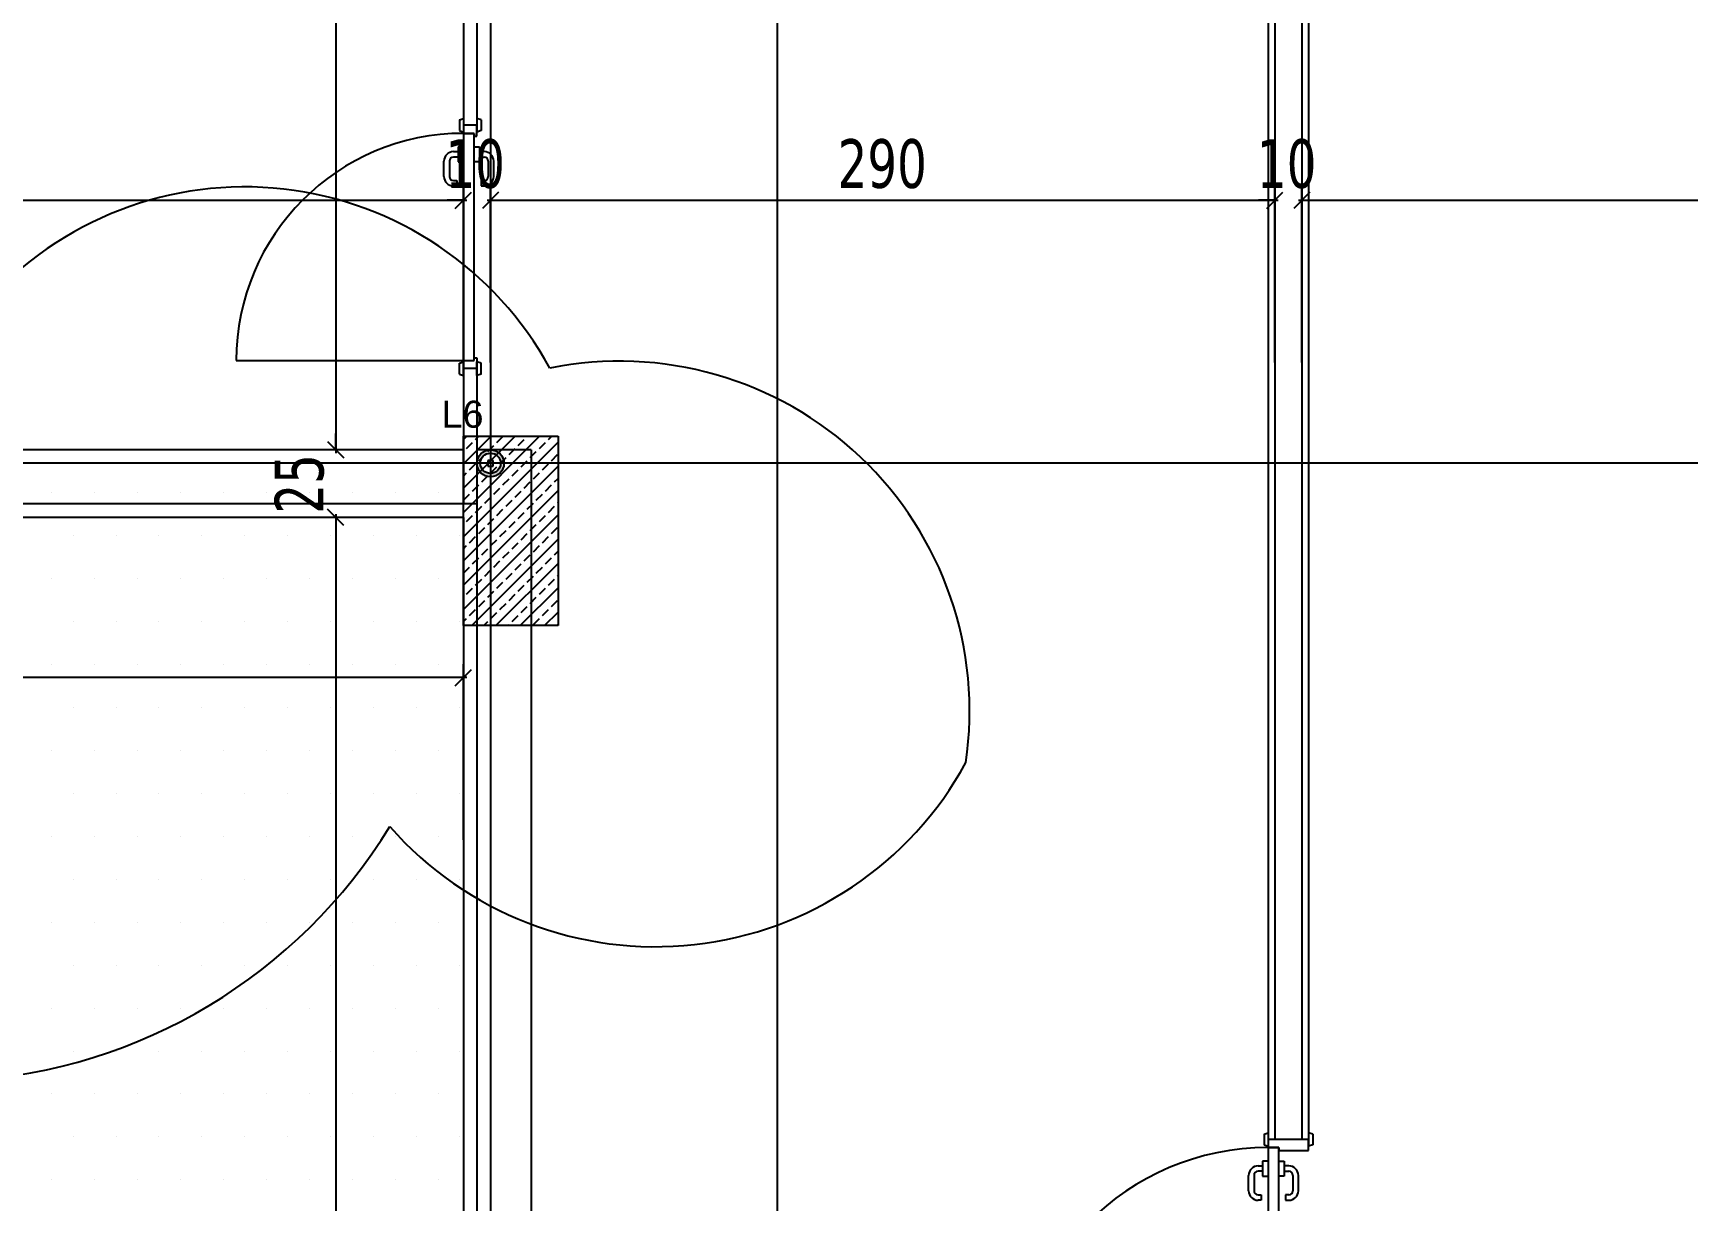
# Model space of a CAD drawing. Header units: millimetres. Extents: x 43168.9 to 43194.6, y -25545.1 to -25543.4.
# Drawn here: x 43176.6891 to 43176.8114, y -25543.9645 to -25543.8781 of the extents above; entities that cross this region are included whole.
import ezdxf

# ---------------------------------------------------------------- set-up
doc = ezdxf.new("R2010")
doc.units = ezdxf.units.MM
doc.header["$LTSCALE"] = 200
doc.linetypes.add('DASHDOT2', pattern=[0.5, 0.25, -0.125, 0, -0.125])
for name, color, linetype in [('aks_sgh', 5, 'DASHDOT2'), ('cam_sgh', 1, 'Continuous'), ('dograma_sgh', 43, 'Continuous'), ('duv_sgh', 4, 'Continuous'), ('gor-4_sgh', 17, 'Continuous'), ('kolon-b.a_sgh', 6, 'Continuous'), ('olcudis_sgh', 185, 'Continuous'), ('olcuic_sgh', 183, 'Continuous'), ('siva_sgh', 145, 'Continuous'), ('tarama-betonarme_sgh', 223, 'Continuous'), ('tarama-zemin_sgh', 197, 'Continuous')]:
    doc.layers.add(name, color=color, linetype=linetype)
doc.styles.add('1-200', font='arial.ttf', dxfattribs={"height": 60})
doc.styles.add('dim', font='VERDANA.TTF', dxfattribs={"width": 0.7})

msp = doc.modelspace()

# ---------------------------------------------------------------- hatches: boundary and pattern name
h = msp.add_hatch(color=256)
edge = h.paths.add_edge_path()
edge.add_arc((43176.72288, -25543.90991), 0.001, 0, 360)
edge = h.paths.add_edge_path(flags=16)
edge.add_arc((43176.72288, -25543.90991), 0.00075, 0, 360)

# ---------------------------------------------------------------- linework, layer by layer
at = {"color": 0, "linetype": 'ByBlock', "lineweight": -2}
for p, q in [((43176.72028, -25543.89106), (43176.72148, -25543.88986)), ((43176.72028, -25543.89106), (43176.72148, -25543.88986)), ((43176.72348, -25543.88986), (43176.72228, -25543.89106)), ((43176.72348, -25543.88986), (43176.72228, -25543.89106)), ((43176.78028, -25543.89106), (43176.78148, -25543.88986)), ((43176.78028, -25543.89106), (43176.78148, -25543.88986)), ((43176.78348, -25543.88986), (43176.78228, -25543.89106)), ((43176.78348, -25543.88986), (43176.78228, -25543.89106)), ((43176.71084, -25543.90831), (43176.71204, -25543.90951)), ((43176.71084, -25543.90831), (43176.71204, -25543.90951)), ((43176.72308, -25543.90971), (43176.72268, -25543.90971)), ((43176.72268, -25543.90971), (43176.72268, -25543.91011)), ((43176.72268, -25543.91011), (43176.72308, -25543.91011)), ((43176.72295, -25543.90984), (43176.72281, -25543.90998)), ((43176.72295, -25543.90998), (43176.72281, -25543.90984)), ((43176.72308, -25543.91011), (43176.72308, -25543.90971)), ((43176.71204, -25543.91451), (43176.71084, -25543.91331)), ((43176.71204, -25543.91451), (43176.71084, -25543.91331)), ((43176.72028, -25543.92636), (43176.72148, -25543.92516))]:
    msp.add_line(p, q, dxfattribs=at)
for p, q in [((43176.72727, -25543.90288), (43176.72727, -25543.90288)), ((43176.75803, -25543.93204), (43176.75803, -25543.93204)), ((43176.71544, -25543.93677), (43176.71544, -25543.93677))]:
    msp.add_line(p, q)
at = {"color": 0, "linetype": 'Continuous', "lineweight": -2}
for radius in [0.001, 0.00075]:
    msp.add_circle((43176.72288, -25543.90991), radius, dxfattribs=at)
for centre, radius, start, end in [((43176.70471, -25543.91515), 0.02568, 28.5447, 138.5447), ((43176.73244, -25543.92823), 0.02587, 351.5231, 101.5231), ((43176.73508, -25543.9195), 0.02616, 221.3367, 331.3367), ((43176.68172, -25543.9161), 0.03955, 218.4874, 328.4874)]:
    msp.add_arc(centre, radius, start, end)
at = {"layer": 'aks_sgh'}
for p, q in [((43176.72288, -25543.74092), (43176.72288, -25544.60992)), ((43176.98688, -25543.90991), (43176.18488, -25543.90991))]:
    msp.add_line(p, q, dxfattribs=at)
at = {"layer": 'cam_sgh'}
for p, q in [((43176.72088, -25543.87092), (43176.72088, -25543.88491)), ((43176.72188, -25543.87092), (43176.72188, -25543.88491)), ((43176.72088, -25543.90191), (43176.72088, -25543.91291)), ((43176.72188, -25543.90291), (43176.72188, -25543.91291)), ((43176.72188, -25543.91291), (43176.58588, -25543.91291)), ((43176.72188, -25543.91291), (43176.72188, -25543.96592)), ((43176.72088, -25543.91391), (43176.58588, -25543.91391)), ((43176.72088, -25543.91391), (43176.72088, -25544.04592))]:
    msp.add_line(p, q, dxfattribs=at)
at = {"layer": 'dograma_sgh'}
for p, q in [((43176.72058, -25543.88451), (43176.72088, -25543.88441)), ((43176.72058, -25543.88451), (43176.72058, -25543.88531)), ((43176.72088, -25543.88441), (43176.72088, -25543.88541)), ((43176.72218, -25543.88451), (43176.72188, -25543.88441)), ((43176.72188, -25543.88441), (43176.72188, -25543.88541)), ((43176.72218, -25543.88451), (43176.72218, -25543.88531)), ((43176.72058, -25543.88531), (43176.72088, -25543.88541)), ((43176.72188, -25543.88491), (43176.72088, -25543.88491)), ((43176.72088, -25543.88491), (43176.72088, -25543.88551)), ((43176.72168, -25543.88551), (43176.72088, -25543.88551)), ((43176.72088, -25543.88551), (43176.72088, -25543.90231)), ((43176.72088, -25543.88551), (43176.72118, -25543.88551)), ((43176.72118, -25543.88551), (43176.72168, -25543.88551)), ((43176.72168, -25543.90231), (43176.72168, -25543.88551)), ((43176.72168, -25543.88551), (43176.72168, -25543.88571)), ((43176.72168, -25543.88571), (43176.72188, -25543.88571)), ((43176.72188, -25543.88571), (43176.72188, -25543.88491)), ((43176.72218, -25543.88531), (43176.72188, -25543.88541)), ((43176.72014, -25543.88686), (43176.72048, -25543.88686)), ((43176.72088, -25543.88651), (43176.72048, -25543.88651)), ((43176.72048, -25543.88651), (43176.72048, -25543.88761)), ((43176.72168, -25543.88651), (43176.72208, -25543.88651)), ((43176.72208, -25543.88651), (43176.72208, -25543.88761)), ((43176.72242, -25543.88686), (43176.72208, -25543.88686)), ((43176.71944, -25543.8887), (43176.71944, -25543.88756)), ((43176.71984, -25543.88756), (43176.71984, -25543.8887)), ((43176.72048, -25543.88726), (43176.72014, -25543.88726)), ((43176.72048, -25543.88761), (43176.72088, -25543.88761)), ((43176.72208, -25543.88761), (43176.72168, -25543.88761)), ((43176.72208, -25543.88726), (43176.72242, -25543.88726)), ((43176.72272, -25543.88756), (43176.72272, -25543.8887)), ((43176.72312, -25543.8887), (43176.72312, -25543.88756)), ((43176.72014, -25543.889), (43176.72038, -25543.889)), ((43176.72038, -25543.8894), (43176.72014, -25543.8894)), ((43176.72038, -25543.889), (43176.72038, -25543.8894)), ((43176.72242, -25543.889), (43176.72218, -25543.889)), ((43176.72218, -25543.889), (43176.72218, -25543.8894)), ((43176.72218, -25543.8894), (43176.72242, -25543.8894)), ((43176.72058, -25543.90251), (43176.72088, -25543.90241)), ((43176.72058, -25543.90331), (43176.72058, -25543.90251)), ((43176.72088, -25543.90231), (43176.72168, -25543.90231)), ((43176.72088, -25543.90291), (43176.72088, -25543.90231)), ((43176.72088, -25543.90231), (43176.72118, -25543.90231)), ((43176.72088, -25543.90341), (43176.72088, -25543.90241)), ((43176.72118, -25543.90231), (43176.72168, -25543.90231)), ((43176.72168, -25543.90231), (43176.72168, -25543.90211)), ((43176.72168, -25543.90211), (43176.72188, -25543.90211)), ((43176.72188, -25543.90211), (43176.72188, -25543.90291)), ((43176.72218, -25543.90251), (43176.72188, -25543.90241)), ((43176.72188, -25543.90341), (43176.72188, -25543.90241)), ((43176.72218, -25543.90331), (43176.72218, -25543.90251)), ((43176.72058, -25543.90331), (43176.72088, -25543.90341)), ((43176.72188, -25543.90291), (43176.72088, -25543.90291)), ((43176.72218, -25543.90331), (43176.72188, -25543.90341)), ((43176.78008, -25543.95952), (43176.78038, -25543.95942)), ((43176.78008, -25543.95952), (43176.78008, -25543.96032)), ((43176.78008, -25543.96032), (43176.78038, -25543.96042)), ((43176.78038, -25543.95942), (43176.78038, -25543.96042)), ((43176.78338, -25543.95992), (43176.78038, -25543.95992)), ((43176.78038, -25543.95992), (43176.78038, -25543.96052)), ((43176.78368, -25543.95952), (43176.78338, -25543.95942)), ((43176.78338, -25543.95942), (43176.78338, -25543.96042)), ((43176.78338, -25543.96072), (43176.78338, -25543.95992)), ((43176.78368, -25543.96032), (43176.78338, -25543.96042)), ((43176.78368, -25543.95952), (43176.78368, -25543.96032)), ((43176.78038, -25543.96152), (43176.77998, -25543.96152)), ((43176.77998, -25543.96152), (43176.77998, -25543.96262)), ((43176.78118, -25543.96052), (43176.78038, -25543.96052)), ((43176.78038, -25543.96052), (43176.78038, -25543.97932)), ((43176.78038, -25543.96052), (43176.78068, -25543.96052)), ((43176.78068, -25543.96052), (43176.78118, -25543.96052)), ((43176.78118, -25543.97932), (43176.78118, -25543.96052)), ((43176.78118, -25543.96052), (43176.78118, -25543.96072)), ((43176.78118, -25543.96072), (43176.78338, -25543.96072)), ((43176.78118, -25543.96152), (43176.78158, -25543.96152)), ((43176.78158, -25543.96152), (43176.78158, -25543.96262)), ((43176.77894, -25543.96371), (43176.77894, -25543.96257)), ((43176.77934, -25543.96257), (43176.77934, -25543.96371)), ((43176.77964, -25543.96187), (43176.77998, -25543.96187)), ((43176.77998, -25543.96227), (43176.77964, -25543.96227)), ((43176.77998, -25543.96262), (43176.78038, -25543.96262)), ((43176.78158, -25543.96262), (43176.78118, -25543.96262)), ((43176.78192, -25543.96187), (43176.78158, -25543.96187)), ((43176.78158, -25543.96227), (43176.78192, -25543.96227)), ((43176.78222, -25543.96257), (43176.78222, -25543.96371)), ((43176.78262, -25543.96371), (43176.78262, -25543.96257)), ((43176.77964, -25543.96401), (43176.77988, -25543.96401)), ((43176.77988, -25543.96401), (43176.77988, -25543.96441)), ((43176.78192, -25543.96401), (43176.78168, -25543.96401)), ((43176.78168, -25543.96401), (43176.78168, -25543.96441)), ((43176.77988, -25543.96441), (43176.77964, -25543.96441)), ((43176.78168, -25543.96441), (43176.78192, -25543.96441))]:
    msp.add_line(p, q, dxfattribs=at)
at = {"layer": 'dograma_sgh', "color": 145}
msp.add_line((43176.70408, -25543.90231), (43176.72088, -25543.90231), dxfattribs=at)
for centre, radius in [((43176.72088, -25543.90231), 0.0168), ((43176.78038, -25543.97932), 0.0188)]:
    msp.add_arc(centre, radius, 90, 180, dxfattribs=at)
at = {"layer": 'dograma_sgh'}
for centre, radius, start, end in [((43176.72014, -25543.88756), 0.0007, 90, 180), ((43176.72242, -25543.88756), 0.0007, 360, 90), ((43176.72014, -25543.88756), 0.0003, 90, 180), ((43176.72242, -25543.88756), 0.0003, 360, 90), ((43176.72014, -25543.8887), 0.0007, 180, 270), ((43176.72014, -25543.8887), 0.0003, 180, 270), ((43176.72242, -25543.8887), 0.0003, 270, 360), ((43176.72242, -25543.8887), 0.0007, 270, 360), ((43176.77964, -25543.96257), 0.0007, 90, 180), ((43176.77964, -25543.96257), 0.0003, 90, 180), ((43176.78192, -25543.96257), 0.0007, 360, 90), ((43176.78192, -25543.96257), 0.0003, 360, 90), ((43176.77964, -25543.96371), 0.0007, 180, 270), ((43176.77964, -25543.96371), 0.0003, 180, 270), ((43176.78192, -25543.96371), 0.0003, 270, 360), ((43176.78192, -25543.96371), 0.0007, 270, 360)]:
    msp.add_arc(centre, radius, start, end, dxfattribs=at)
at = {"layer": 'duv_sgh'}
for p, q in [((43176.78088, -25543.87092), (43176.78088, -25543.95992)), ((43176.78288, -25543.87092), (43176.78288, -25543.95992)), ((43176.72188, -25543.88491), (43176.72088, -25543.88491)), ((43176.72188, -25543.90291), (43176.72088, -25543.90291)), ((43176.78338, -25543.95992), (43176.78038, -25543.95992))]:
    msp.add_line(p, q, dxfattribs=at)
at = {"layer": 'gor-4_sgh'}
for p, q in [((43176.72088, -25543.90891), (43176.58588, -25543.90891)), ((43176.72588, -25543.90891), (43176.72188, -25543.90891)), ((43176.72588, -25543.90891), (43176.72588, -25543.96592))]:
    msp.add_line(p, q, dxfattribs=at)
at = {"layer": 'kolon-b.a_sgh'}
for p, q in [((43176.72088, -25543.90791), (43176.72788, -25543.90791)), ((43176.72088, -25543.92191), (43176.72088, -25543.90791)), ((43176.72788, -25543.90791), (43176.72788, -25543.92191)), ((43176.72788, -25543.92191), (43176.72088, -25543.92191))]:
    msp.add_line(p, q, dxfattribs=at)
at = {"layer": 'olcudis_sgh'}
for p, q in [((43176.72088, -25543.93776), (43176.72088, -25543.92476)), ((43176.72113, -25543.92576), (43176.45063, -25543.92576))]:
    msp.add_line(p, q, dxfattribs=at)
at = {"layer": 'olcuic_sgh'}
for p, q in [((43176.71144, -25543.81267), (43176.71144, -25543.90916)), ((43176.74407, -25543.87067), (43176.74407, -25544.54617)), ((43176.58663, -25543.89046), (43176.72113, -25543.89046)), ((43176.72088, -25543.89046), (43176.71968, -25543.89046)), ((43176.72088, -25543.90246), (43176.72088, -25543.88946)), ((43176.72088, -25543.90246), (43176.72088, -25543.88946)), ((43176.72263, -25543.89046), (43176.78113, -25543.89046)), ((43176.72288, -25543.90246), (43176.72288, -25543.88946)), ((43176.72288, -25543.90246), (43176.72288, -25543.88946)), ((43176.72288, -25543.89046), (43176.72408, -25543.89046)), ((43176.78088, -25543.89046), (43176.77968, -25543.89046)), ((43176.78088, -25543.90246), (43176.78088, -25543.88946)), ((43176.78088, -25543.90246), (43176.78088, -25543.88946)), ((43176.78263, -25543.89046), (43176.91513, -25543.89046)), ((43176.78288, -25543.90246), (43176.78288, -25543.88946)), ((43176.78288, -25543.90246), (43176.78288, -25543.88946)), ((43176.78288, -25543.89046), (43176.78408, -25543.89046)), ((43176.71144, -25543.90891), (43176.71144, -25543.90771)), ((43176.71888, -25543.90891), (43176.71044, -25543.90891)), ((43176.71888, -25543.90891), (43176.71044, -25543.90891)), ((43176.71144, -25543.91366), (43176.71144, -25544.04617)), ((43176.71888, -25543.91391), (43176.71044, -25543.91391)), ((43176.71888, -25543.91391), (43176.71044, -25543.91391)), ((43176.71144, -25543.91391), (43176.71144, -25543.91511))]:
    msp.add_line(p, q, dxfattribs=at)
at = {"layer": 'siva_sgh'}
for p, q in [((43176.78038, -25543.87142), (43176.78038, -25543.95992)), ((43176.78338, -25543.87142), (43176.78338, -25543.95992))]:
    msp.add_line(p, q, dxfattribs=at)
at = {"layer": 'tarama-betonarme_sgh'}
for p, q in [((43176.72088, -25543.90815), (43176.72112, -25543.90791)), ((43176.72088, -25543.90995), (43176.72292, -25543.90791)), ((43176.72088, -25543.91174), (43176.72471, -25543.90791)), ((43176.72088, -25543.91354), (43176.72651, -25543.90791)), ((43176.72088, -25543.91534), (43176.72788, -25543.90834)), ((43176.72111, -25543.90882), (43176.72156, -25543.90837)), ((43176.72178, -25543.90815), (43176.72202, -25543.90791)), ((43176.72268, -25543.90904), (43176.72313, -25543.9086)), ((43176.72335, -25543.90837), (43176.7238, -25543.90792)), ((43176.72425, -25543.90927), (43176.7247, -25543.90882)), ((43176.72492, -25543.9086), (43176.72537, -25543.90815)), ((43176.7256, -25543.90792), (43176.72561, -25543.90791)), ((43176.7265, -25543.90882), (43176.72695, -25543.90837)), ((43176.72717, -25543.90815), (43176.72741, -25543.90791)), ((43176.72088, -25543.90905), (43176.72088, -25543.90904)), ((43176.72088, -25543.91713), (43176.72788, -25543.91013)), ((43176.72133, -25543.91039), (43176.72178, -25543.90994)), ((43176.72201, -25543.90972), (43176.72246, -25543.90927)), ((43176.7229, -25543.91062), (43176.72335, -25543.91017)), ((43176.72358, -25543.90994), (43176.72403, -25543.90949)), ((43176.72515, -25543.91017), (43176.7256, -25543.90972)), ((43176.72582, -25543.90949), (43176.72627, -25543.90904)), ((43176.72672, -25543.91039), (43176.72717, -25543.90994)), ((43176.72739, -25543.90972), (43176.72784, -25543.90927)), ((43176.72088, -25543.91085), (43176.72111, -25543.91062)), ((43176.72223, -25543.91129), (43176.72268, -25543.91084)), ((43176.7238, -25543.91151), (43176.72425, -25543.91107)), ((43176.72448, -25543.91084), (43176.72492, -25543.91039)), ((43176.72537, -25543.91174), (43176.72582, -25543.91129)), ((43176.72605, -25543.91107), (43176.7265, -25543.91062)), ((43176.72762, -25543.91129), (43176.72788, -25543.91103)), ((43176.72088, -25543.91893), (43176.72788, -25543.91193)), ((43176.72088, -25543.91264), (43176.72133, -25543.91219)), ((43176.72156, -25543.91196), (43176.72201, -25543.91151)), ((43176.72246, -25543.91286), (43176.7229, -25543.91241)), ((43176.72313, -25543.91219), (43176.72358, -25543.91174)), ((43176.72403, -25543.91309), (43176.72448, -25543.91264)), ((43176.7247, -25543.91241), (43176.72515, -25543.91196)), ((43176.72627, -25543.91264), (43176.72672, -25543.91219)), ((43176.72695, -25543.91196), (43176.72739, -25543.91151)), ((43176.72088, -25543.92072), (43176.72788, -25543.91372)), ((43176.72111, -25543.91421), (43176.72156, -25543.91376)), ((43176.72178, -25543.91354), (43176.72223, -25543.91309)), ((43176.72335, -25543.91376), (43176.7238, -25543.91331)), ((43176.72492, -25543.91398), (43176.72537, -25543.91354)), ((43176.7256, -25543.91331), (43176.72605, -25543.91286)), ((43176.7265, -25543.91421), (43176.72695, -25543.91376)), ((43176.72717, -25543.91354), (43176.72762, -25543.91309)), ((43176.72784, -25543.91286), (43176.72788, -25543.91283)), ((43176.72088, -25543.91444), (43176.72088, -25543.91443)), ((43176.72201, -25543.91511), (43176.72246, -25543.91466)), ((43176.72268, -25543.91443), (43176.72313, -25543.91398)), ((43176.72358, -25543.91533), (43176.72403, -25543.91488)), ((43176.72425, -25543.91466), (43176.7247, -25543.91421)), ((43176.72515, -25543.91556), (43176.7256, -25543.91511)), ((43176.72582, -25543.91488), (43176.72627, -25543.91443)), ((43176.72739, -25543.91511), (43176.72784, -25543.91466)), ((43176.72088, -25543.91623), (43176.72111, -25543.916)), ((43176.72133, -25543.91578), (43176.72178, -25543.91533)), ((43176.72149, -25543.92191), (43176.72788, -25543.91552)), ((43176.72223, -25543.91668), (43176.72268, -25543.91623)), ((43176.7229, -25543.916), (43176.72335, -25543.91556)), ((43176.72448, -25543.91623), (43176.72492, -25543.91578)), ((43176.72605, -25543.91645), (43176.7265, -25543.916)), ((43176.72672, -25543.91578), (43176.72717, -25543.91533)), ((43176.72156, -25543.91735), (43176.72201, -25543.9169)), ((43176.72313, -25543.91758), (43176.72358, -25543.91713)), ((43176.72328, -25543.92191), (43176.72788, -25543.91732)), ((43176.7238, -25543.9169), (43176.72425, -25543.91645)), ((43176.7247, -25543.9178), (43176.72515, -25543.91735)), ((43176.72537, -25543.91713), (43176.72582, -25543.91668)), ((43176.72695, -25543.91735), (43176.72739, -25543.9169)), ((43176.72762, -25543.91668), (43176.72788, -25543.91642)), ((43176.72088, -25543.91803), (43176.72133, -25543.91758)), ((43176.72178, -25543.91892), (43176.72223, -25543.91847)), ((43176.72246, -25543.91825), (43176.7229, -25543.9178)), ((43176.72335, -25543.91915), (43176.7238, -25543.9187)), ((43176.72403, -25543.91847), (43176.72448, -25543.91803)), ((43176.7256, -25543.9187), (43176.72605, -25543.91825)), ((43176.72627, -25543.91803), (43176.72672, -25543.91758)), ((43176.72717, -25543.91892), (43176.72762, -25543.91847)), ((43176.72784, -25543.91825), (43176.72788, -25543.91821)), ((43176.72088, -25543.91983), (43176.72088, -25543.91982)), ((43176.72111, -25543.9196), (43176.72156, -25543.91915)), ((43176.72268, -25543.91982), (43176.72313, -25543.91937)), ((43176.72425, -25543.92005), (43176.7247, -25543.9196)), ((43176.72492, -25543.91937), (43176.72537, -25543.91892)), ((43176.72508, -25543.92191), (43176.72788, -25543.91911)), ((43176.72582, -25543.92027), (43176.72627, -25543.91982)), ((43176.7265, -25543.9196), (43176.72695, -25543.91915)), ((43176.72133, -25543.92117), (43176.72178, -25543.92072)), ((43176.72201, -25543.92049), (43176.72246, -25543.92005)), ((43176.7229, -25543.92139), (43176.72335, -25543.92094)), ((43176.72358, -25543.92072), (43176.72403, -25543.92027)), ((43176.72448, -25543.92162), (43176.72492, -25543.92117)), ((43176.72515, -25543.92094), (43176.7256, -25543.92049)), ((43176.72672, -25543.92117), (43176.72717, -25543.92072)), ((43176.72688, -25543.92191), (43176.72788, -25543.92091)), ((43176.72739, -25543.92049), (43176.72784, -25543.92005)), ((43176.72088, -25543.92162), (43176.72111, -25543.92139)), ((43176.72239, -25543.92191), (43176.72268, -25543.92162)), ((43176.72418, -25543.92191), (43176.72425, -25543.92184)), ((43176.72605, -25543.92184), (43176.7265, -25543.92139)), ((43176.72778, -25543.92191), (43176.72788, -25543.92181))]:
    msp.add_line(p, q, dxfattribs=at)
at = {"layer": 'tarama-zemin_sgh'}
for p, q in [((43176.69042, -25543.9121), (43176.69042, -25543.9121)), ((43176.6936, -25543.9121), (43176.6936, -25543.9121)), ((43176.69677, -25543.9121), (43176.69677, -25543.9121)), ((43176.69995, -25543.9121), (43176.69995, -25543.9121)), ((43176.70312, -25543.9121), (43176.70312, -25543.9121)), ((43176.7063, -25543.9121), (43176.7063, -25543.9121)), ((43176.70947, -25543.9121), (43176.70947, -25543.9121)), ((43176.71265, -25543.9121), (43176.71265, -25543.9121)), ((43176.71582, -25543.9121), (43176.71582, -25543.9121)), ((43176.719, -25543.9121), (43176.719, -25543.9121)), ((43176.69201, -25543.91528), (43176.69201, -25543.91528)), ((43176.69519, -25543.91528), (43176.69519, -25543.91528)), ((43176.69836, -25543.91528), (43176.69836, -25543.91528)), ((43176.70154, -25543.91528), (43176.70154, -25543.91528)), ((43176.70471, -25543.91528), (43176.70471, -25543.91528)), ((43176.70789, -25543.91528), (43176.70789, -25543.91528)), ((43176.71106, -25543.91528), (43176.71106, -25543.91528)), ((43176.71424, -25543.91528), (43176.71424, -25543.91528)), ((43176.71741, -25543.91528), (43176.71741, -25543.91528)), ((43176.72059, -25543.91528), (43176.72059, -25543.91528)), ((43176.69042, -25543.91845), (43176.69042, -25543.91845)), ((43176.6936, -25543.91845), (43176.6936, -25543.91845)), ((43176.69677, -25543.91845), (43176.69677, -25543.91845)), ((43176.69995, -25543.91845), (43176.69995, -25543.91845)), ((43176.70312, -25543.91845), (43176.70312, -25543.91845)), ((43176.7063, -25543.91845), (43176.7063, -25543.91845)), ((43176.70947, -25543.91845), (43176.70947, -25543.91845)), ((43176.71265, -25543.91845), (43176.71265, -25543.91845)), ((43176.71582, -25543.91845), (43176.71582, -25543.91845)), ((43176.719, -25543.91845), (43176.719, -25543.91845)), ((43176.69201, -25543.92163), (43176.69201, -25543.92163)), ((43176.69519, -25543.92163), (43176.69519, -25543.92163)), ((43176.69836, -25543.92163), (43176.69836, -25543.92163)), ((43176.70154, -25543.92163), (43176.70154, -25543.92163)), ((43176.70471, -25543.92163), (43176.70471, -25543.92163)), ((43176.70789, -25543.92163), (43176.70789, -25543.92163)), ((43176.71106, -25543.92163), (43176.71106, -25543.92163)), ((43176.71424, -25543.92163), (43176.71424, -25543.92163)), ((43176.71741, -25543.92163), (43176.71741, -25543.92163)), ((43176.72059, -25543.92163), (43176.72059, -25543.92163)), ((43176.69042, -25543.9248), (43176.69042, -25543.9248)), ((43176.6936, -25543.9248), (43176.6936, -25543.9248)), ((43176.69677, -25543.9248), (43176.69677, -25543.9248)), ((43176.69995, -25543.9248), (43176.69995, -25543.9248)), ((43176.70312, -25543.9248), (43176.70312, -25543.9248)), ((43176.7063, -25543.9248), (43176.7063, -25543.9248)), ((43176.70947, -25543.9248), (43176.70947, -25543.9248)), ((43176.71265, -25543.9248), (43176.71265, -25543.9248)), ((43176.71582, -25543.9248), (43176.71582, -25543.9248)), ((43176.719, -25543.9248), (43176.719, -25543.9248)), ((43176.69201, -25543.92798), (43176.69201, -25543.92798)), ((43176.69519, -25543.92798), (43176.69519, -25543.92798)), ((43176.69836, -25543.92798), (43176.69836, -25543.92798)), ((43176.70154, -25543.92798), (43176.70154, -25543.92798)), ((43176.70471, -25543.92798), (43176.70471, -25543.92798)), ((43176.70789, -25543.92798), (43176.70789, -25543.92798)), ((43176.71106, -25543.92798), (43176.71106, -25543.92798)), ((43176.71424, -25543.92798), (43176.71424, -25543.92798)), ((43176.71741, -25543.92798), (43176.71741, -25543.92798)), ((43176.72059, -25543.92798), (43176.72059, -25543.92798)), ((43176.69042, -25543.93115), (43176.69042, -25543.93115)), ((43176.6936, -25543.93115), (43176.6936, -25543.93115)), ((43176.69677, -25543.93115), (43176.69677, -25543.93115)), ((43176.69995, -25543.93115), (43176.69995, -25543.93115)), ((43176.70312, -25543.93115), (43176.70312, -25543.93115)), ((43176.7063, -25543.93115), (43176.7063, -25543.93115)), ((43176.70947, -25543.93115), (43176.70947, -25543.93115)), ((43176.71265, -25543.93115), (43176.71265, -25543.93115)), ((43176.71582, -25543.93115), (43176.71582, -25543.93115)), ((43176.719, -25543.93115), (43176.719, -25543.93115)), ((43176.69201, -25543.93433), (43176.69201, -25543.93433)), ((43176.69519, -25543.93433), (43176.69519, -25543.93433)), ((43176.69836, -25543.93433), (43176.69836, -25543.93433)), ((43176.70154, -25543.93433), (43176.70154, -25543.93433)), ((43176.70471, -25543.93433), (43176.70471, -25543.93433)), ((43176.70789, -25543.93433), (43176.70789, -25543.93433)), ((43176.71106, -25543.93433), (43176.71106, -25543.93433)), ((43176.71424, -25543.93433), (43176.71424, -25543.93433)), ((43176.71741, -25543.93433), (43176.71741, -25543.93433)), ((43176.72059, -25543.93433), (43176.72059, -25543.93433)), ((43176.69042, -25543.9375), (43176.69042, -25543.9375)), ((43176.6936, -25543.9375), (43176.6936, -25543.9375)), ((43176.69677, -25543.9375), (43176.69677, -25543.9375)), ((43176.69995, -25543.9375), (43176.69995, -25543.9375)), ((43176.70312, -25543.9375), (43176.70312, -25543.9375)), ((43176.7063, -25543.9375), (43176.7063, -25543.9375)), ((43176.70947, -25543.9375), (43176.70947, -25543.9375)), ((43176.71265, -25543.9375), (43176.71265, -25543.9375)), ((43176.71582, -25543.9375), (43176.71582, -25543.9375)), ((43176.719, -25543.9375), (43176.719, -25543.9375)), ((43176.69201, -25543.94068), (43176.69201, -25543.94068)), ((43176.69519, -25543.94068), (43176.69519, -25543.94068)), ((43176.69836, -25543.94068), (43176.69836, -25543.94068)), ((43176.70154, -25543.94068), (43176.70154, -25543.94068)), ((43176.70471, -25543.94068), (43176.70471, -25543.94068)), ((43176.70789, -25543.94068), (43176.70789, -25543.94068)), ((43176.71106, -25543.94068), (43176.71106, -25543.94068)), ((43176.71424, -25543.94068), (43176.71424, -25543.94068)), ((43176.71741, -25543.94068), (43176.71741, -25543.94068)), ((43176.72059, -25543.94068), (43176.72059, -25543.94068)), ((43176.69042, -25543.94385), (43176.69042, -25543.94385)), ((43176.6936, -25543.94385), (43176.6936, -25543.94385)), ((43176.69677, -25543.94385), (43176.69677, -25543.94385)), ((43176.69995, -25543.94385), (43176.69995, -25543.94385)), ((43176.70312, -25543.94385), (43176.70312, -25543.94385)), ((43176.7063, -25543.94385), (43176.7063, -25543.94385)), ((43176.70947, -25543.94385), (43176.70947, -25543.94385)), ((43176.71265, -25543.94385), (43176.71265, -25543.94385)), ((43176.71582, -25543.94385), (43176.71582, -25543.94385)), ((43176.719, -25543.94385), (43176.719, -25543.94385)), ((43176.69201, -25543.94703), (43176.69201, -25543.94703)), ((43176.69519, -25543.94703), (43176.69519, -25543.94703)), ((43176.69836, -25543.94703), (43176.69836, -25543.94703)), ((43176.70154, -25543.94703), (43176.70154, -25543.94703)), ((43176.70471, -25543.94703), (43176.70471, -25543.94703)), ((43176.70789, -25543.94703), (43176.70789, -25543.94703)), ((43176.71106, -25543.94703), (43176.71106, -25543.94703)), ((43176.71424, -25543.94703), (43176.71424, -25543.94703)), ((43176.71741, -25543.94703), (43176.71741, -25543.94703)), ((43176.72059, -25543.94703), (43176.72059, -25543.94703)), ((43176.69042, -25543.9502), (43176.69042, -25543.9502)), ((43176.6936, -25543.9502), (43176.6936, -25543.9502)), ((43176.69677, -25543.9502), (43176.69677, -25543.9502)), ((43176.69995, -25543.9502), (43176.69995, -25543.9502)), ((43176.70312, -25543.9502), (43176.70312, -25543.9502)), ((43176.7063, -25543.9502), (43176.7063, -25543.9502)), ((43176.70947, -25543.9502), (43176.70947, -25543.9502)), ((43176.71265, -25543.9502), (43176.71265, -25543.9502)), ((43176.71582, -25543.9502), (43176.71582, -25543.9502)), ((43176.719, -25543.9502), (43176.719, -25543.9502)), ((43176.69201, -25543.95338), (43176.69201, -25543.95338)), ((43176.69519, -25543.95338), (43176.69519, -25543.95338)), ((43176.69836, -25543.95338), (43176.69836, -25543.95338)), ((43176.70154, -25543.95338), (43176.70154, -25543.95338)), ((43176.70471, -25543.95338), (43176.70471, -25543.95338)), ((43176.70789, -25543.95338), (43176.70789, -25543.95338)), ((43176.71106, -25543.95338), (43176.71106, -25543.95338)), ((43176.71424, -25543.95338), (43176.71424, -25543.95338)), ((43176.71741, -25543.95338), (43176.71741, -25543.95338)), ((43176.72059, -25543.95338), (43176.72059, -25543.95338)), ((43176.69042, -25543.95655), (43176.69042, -25543.95655)), ((43176.6936, -25543.95655), (43176.6936, -25543.95655)), ((43176.69677, -25543.95655), (43176.69677, -25543.95655)), ((43176.69995, -25543.95655), (43176.69995, -25543.95655)), ((43176.70312, -25543.95655), (43176.70312, -25543.95655)), ((43176.7063, -25543.95655), (43176.7063, -25543.95655)), ((43176.70947, -25543.95655), (43176.70947, -25543.95655)), ((43176.71265, -25543.95655), (43176.71265, -25543.95655)), ((43176.71582, -25543.95655), (43176.71582, -25543.95655)), ((43176.719, -25543.95655), (43176.719, -25543.95655)), ((43176.69201, -25543.95973), (43176.69201, -25543.95973)), ((43176.69519, -25543.95973), (43176.69519, -25543.95973)), ((43176.69836, -25543.95973), (43176.69836, -25543.95973)), ((43176.70154, -25543.95973), (43176.70154, -25543.95973)), ((43176.70471, -25543.95973), (43176.70471, -25543.95973)), ((43176.70789, -25543.95973), (43176.70789, -25543.95973)), ((43176.71106, -25543.95973), (43176.71106, -25543.95973)), ((43176.71424, -25543.95973), (43176.71424, -25543.95973)), ((43176.71741, -25543.95973), (43176.71741, -25543.95973)), ((43176.72059, -25543.95973), (43176.72059, -25543.95973)), ((43176.69042, -25543.9629), (43176.69042, -25543.9629)), ((43176.6936, -25543.9629), (43176.6936, -25543.9629)), ((43176.69677, -25543.9629), (43176.69677, -25543.9629)), ((43176.69995, -25543.9629), (43176.69995, -25543.9629)), ((43176.70312, -25543.9629), (43176.70312, -25543.9629)), ((43176.7063, -25543.9629), (43176.7063, -25543.9629)), ((43176.70947, -25543.9629), (43176.70947, -25543.9629)), ((43176.71265, -25543.9629), (43176.71265, -25543.9629)), ((43176.71582, -25543.9629), (43176.71582, -25543.9629)), ((43176.719, -25543.9629), (43176.719, -25543.9629))]:
    msp.add_line(p, q, dxfattribs=at)

# ---------------------------------------------------------------- texts
at = {"layer": 'aks_sgh', "style": '1-200'}
msp.add_text('L6', height=0.002, rotation=0, dxfattribs=at).set_placement((43176.71926, -25543.90728))
at = {"layer": 'olcuic_sgh', "color": 2, "style": 'dim', "width": 0.7}
for s, p in [('10', (43176.71955, -25543.88954)), ('290', (43176.74855, -25543.88954)), ('10', (43176.77956, -25543.88954))]:
    msp.add_text(s, height=0.0036, dxfattribs=at).set_placement(p)
msp.add_text('25', height=0.0036, rotation=90, dxfattribs=at).set_placement((43176.71053, -25543.91363))

doc.saveas('drawing.dxf')
